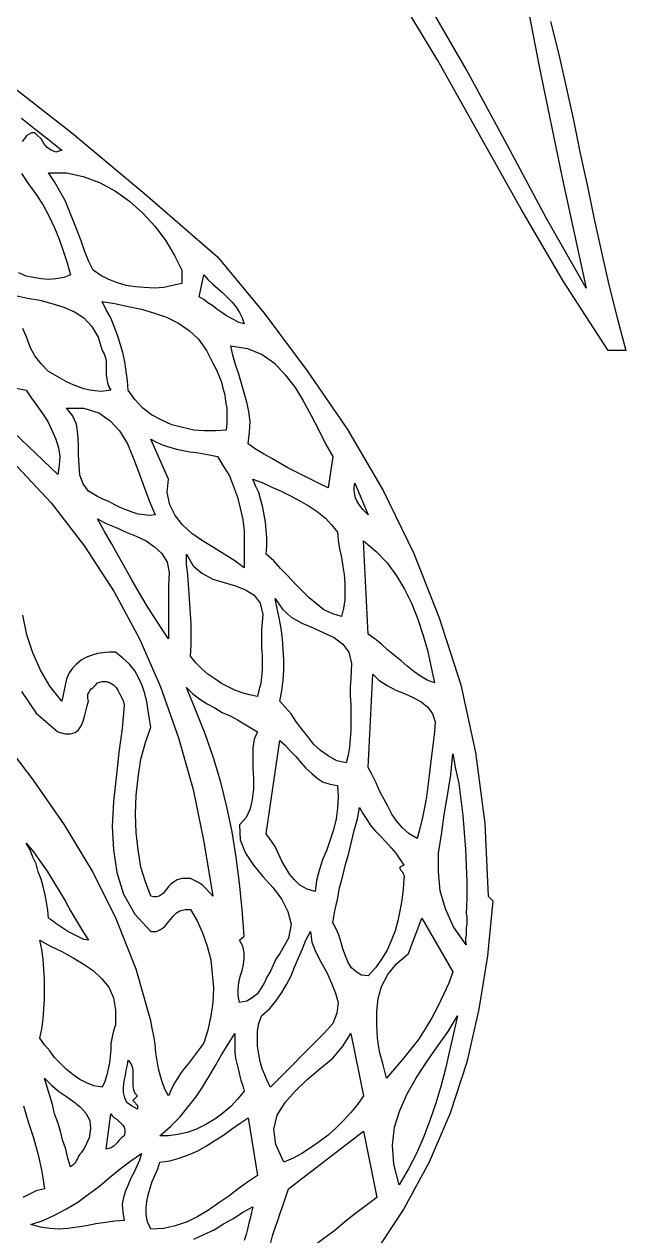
# Model space of a CAD drawing. Extents: x 0.03 to 7.3, y 0.04 to 8.79.
# Drawn here: x 4.897 to 5.794, y 1.029 to 2.837 of the extents above; entities that cross this region are included whole.
import ezdxf

# ---------------------------------------------------------------- set-up
doc = ezdxf.new("R2010")
doc.units = 0
doc.layers.add('1', color=7, linetype='Continuous')

msp = doc.modelspace()

# ---------------------------------------------------------------- linework, layer by layer
for points in [[(5.682, 2.841), (5.694, 2.792), (5.705, 2.743), (5.716, 2.694), (5.726, 2.644), (5.737, 2.595), (5.747, 2.546), (5.758, 2.497), (5.769, 2.448), (5.781, 2.399), (5.794, 2.35), (5.768, 2.35), (5.701, 2.453), (5.638, 2.561), (5.576, 2.672), (5.514, 2.783), (5.448, 2.892)], [(4.742, 2.845), (4.856, 2.762), (4.968, 2.675), (5.077, 2.584), (5.185, 2.49), (5.255, 2.406), (5.319, 2.32), (5.379, 2.232), (5.432, 2.141), (5.478, 2.047), (5.516, 1.951), (5.548, 1.851), (5.57, 1.75), (5.584, 1.644), (5.589, 1.536), (5.596, 1.529), (5.588, 1.447), (5.575, 1.367), (5.557, 1.288), (5.532, 1.212), (5.501, 1.139), (5.463, 1.069), (5.419, 1.002)]]:
    msp.add_lwpolyline(points)
at = {"layer": '1'}
for points in [[(5.633, 2.939), (5.665, 2.774), (5.699, 2.608), (5.735, 2.443), (5.676, 2.547), (5.617, 2.657), (5.556, 2.77), (5.491, 2.883)], [(4.893, 2.697), (4.913, 2.681), (4.933, 2.665), (4.953, 2.649)], [(4.953, 2.649), (4.944, 2.646), (4.937, 2.649), (4.931, 2.653), (4.926, 2.659), (4.922, 2.666), (4.917, 2.671), (4.913, 2.675), (4.908, 2.675), (4.901, 2.671), (4.894, 2.662)], [(4.893, 2.614), (4.904, 2.598), (4.915, 2.583), (4.925, 2.567), (4.934, 2.55), (4.942, 2.533), (4.949, 2.516), (4.955, 2.499), (4.961, 2.481), (4.966, 2.463), (4.956, 2.459), (4.944, 2.457), (4.933, 2.456), (4.922, 2.457), (4.911, 2.459), (4.9, 2.461), (4.889, 2.466)], [(5.132, 2.47), (5.132, 2.45), (5.118, 2.447), (5.105, 2.444), (5.091, 2.443), (5.076, 2.444), (5.063, 2.445), (5.049, 2.447), (5.036, 2.451), (5.023, 2.456), (5.011, 2.462), (5, 2.47), (4.993, 2.484), (4.987, 2.499), (4.982, 2.514), (4.976, 2.529), (4.97, 2.544), (4.964, 2.559), (4.958, 2.574), (4.95, 2.588), (4.942, 2.602), (4.933, 2.615), (4.96, 2.615), (4.985, 2.61), (5.009, 2.601), (5.033, 2.588), (5.054, 2.573), (5.074, 2.555), (5.092, 2.535), (5.108, 2.514), (5.121, 2.492), (5.132, 2.47)], [(5.225, 2.39), (5.217, 2.392), (5.21, 2.396), (5.204, 2.399), (5.197, 2.403), (5.19, 2.408), (5.184, 2.412), (5.178, 2.417), (5.171, 2.421), (5.165, 2.426), (5.158, 2.43), (5.165, 2.463), (5.171, 2.456), (5.178, 2.449), (5.186, 2.442), (5.193, 2.436), (5.2, 2.429), (5.207, 2.422), (5.213, 2.415), (5.218, 2.407), (5.222, 2.399), (5.225, 2.39)], [(4.884, 2.432), (4.902, 2.428), (4.92, 2.425), (4.938, 2.42), (4.956, 2.415), (4.972, 2.408), (4.986, 2.399), (4.998, 2.386), (5.007, 2.37), (5.013, 2.35)], [(5.178, 2.331), (5.183, 2.322), (5.187, 2.313), (5.191, 2.303), (5.193, 2.294), (5.196, 2.284), (5.197, 2.274), (5.199, 2.264), (5.199, 2.253), (5.199, 2.242), (5.198, 2.231), (5.182, 2.23), (5.166, 2.23), (5.15, 2.231), (5.133, 2.235), (5.117, 2.239), (5.102, 2.246), (5.087, 2.254), (5.074, 2.264), (5.062, 2.277), (5.052, 2.291), (5.051, 2.305), (5.049, 2.319), (5.047, 2.333), (5.044, 2.347), (5.04, 2.36), (5.036, 2.373), (5.031, 2.386), (5.026, 2.399), (5.019, 2.411), (5.013, 2.423), (5.032, 2.42), (5.052, 2.416), (5.072, 2.412), (5.091, 2.406), (5.109, 2.4), (5.127, 2.391), (5.143, 2.38), (5.157, 2.367), (5.169, 2.35), (5.178, 2.331)], [(5.013, 2.35), (5.016, 2.345), (5.018, 2.339), (5.019, 2.334), (5.019, 2.327), (5.019, 2.321), (5.019, 2.314), (5.02, 2.308), (5.021, 2.302), (5.023, 2.296), (5.026, 2.291), (5.019, 2.29), (5.011, 2.289), (5.003, 2.29), (4.995, 2.291), (4.986, 2.293), (4.978, 2.296), (4.97, 2.299), (4.961, 2.303), (4.954, 2.307), (4.947, 2.311), (4.933, 2.319), (4.922, 2.33), (4.913, 2.342), (4.906, 2.355), (4.901, 2.369), (4.895, 2.383)], [(5.357, 2.192), (5.35, 2.145), (5.338, 2.151), (5.326, 2.157), (5.314, 2.163), (5.302, 2.169), (5.29, 2.175), (5.278, 2.182), (5.266, 2.189), (5.254, 2.196), (5.242, 2.203), (5.231, 2.211), (5.233, 2.228), (5.234, 2.244), (5.232, 2.259), (5.229, 2.273), (5.225, 2.287), (5.221, 2.301), (5.217, 2.315), (5.212, 2.329), (5.208, 2.343), (5.205, 2.357), (5.23, 2.353), (5.252, 2.344), (5.27, 2.331), (5.286, 2.314), (5.301, 2.295), (5.313, 2.275), (5.325, 2.253), (5.336, 2.232), (5.346, 2.211), (5.357, 2.192)], [(4.9, 2.291), (4.908, 2.279), (4.916, 2.268), (4.924, 2.256), (4.932, 2.244), (4.938, 2.231), (4.944, 2.218), (4.948, 2.205), (4.95, 2.192), (4.949, 2.179), (4.947, 2.165), (4.794, 2.311), (4.805, 2.308), (4.815, 2.305), (4.825, 2.303), (4.836, 2.302), (4.847, 2.3), (4.858, 2.299), (4.868, 2.297), (4.879, 2.295), (4.89, 2.293), (4.9, 2.291)], [(5.092, 2.105), (5.084, 2.104), (5.076, 2.105), (5.067, 2.106), (5.058, 2.109), (5.05, 2.112), (5.04, 2.116), (5.032, 2.12), (5.023, 2.125), (5.014, 2.128), (5.006, 2.132), (4.993, 2.14), (4.985, 2.151), (4.98, 2.164), (4.979, 2.179), (4.978, 2.194), (4.978, 2.21), (4.977, 2.225), (4.975, 2.24), (4.969, 2.253), (4.96, 2.264), (4.986, 2.264), (5.008, 2.257), (5.025, 2.245), (5.039, 2.23), (5.051, 2.211), (5.06, 2.189), (5.068, 2.168), (5.076, 2.146), (5.084, 2.125), (5.092, 2.105)], [(5.185, 2.192), (5.194, 2.177), (5.203, 2.163), (5.209, 2.147), (5.215, 2.131), (5.219, 2.115), (5.223, 2.098), (5.225, 2.081), (5.225, 2.063), (5.225, 2.045), (5.225, 2.026), (5.211, 2.036), (5.195, 2.046), (5.179, 2.056), (5.163, 2.066), (5.147, 2.077), (5.133, 2.09), (5.122, 2.104), (5.114, 2.12), (5.11, 2.138), (5.112, 2.158), (5.086, 2.218), (5.095, 2.213), (5.104, 2.209), (5.114, 2.206), (5.124, 2.203), (5.134, 2.201), (5.144, 2.199), (5.154, 2.198), (5.165, 2.196), (5.175, 2.194), (5.185, 2.192)], [(4.879, 2.185), (4.937, 2.123), (4.987, 2.058), (5.031, 1.99), (5.069, 1.92), (5.1, 1.848), (5.127, 1.772), (5.149, 1.695), (5.165, 1.617), (5.178, 1.536), (5.174, 1.541), (5.168, 1.547), (5.163, 1.552), (5.157, 1.556), (5.151, 1.559), (5.145, 1.562), (5.138, 1.562), (5.132, 1.562), (5.125, 1.56), (5.119, 1.556), (5.115, 1.553), (5.112, 1.55), (5.11, 1.547), (5.107, 1.544), (5.104, 1.54), (5.101, 1.538), (5.098, 1.536), (5.094, 1.535), (5.09, 1.535), (5.086, 1.536), (5.078, 1.557), (5.071, 1.579), (5.067, 1.605), (5.064, 1.631), (5.063, 1.658), (5.064, 1.686), (5.067, 1.713), (5.071, 1.74), (5.078, 1.765), (5.086, 1.788), (5.084, 1.8), (5.082, 1.813), (5.08, 1.826), (5.077, 1.838), (5.073, 1.85), (5.068, 1.861), (5.062, 1.872), (5.054, 1.882), (5.044, 1.891), (5.033, 1.9), (5.024, 1.9), (5.014, 1.899), (5.006, 1.898), (4.997, 1.895), (4.989, 1.892), (4.982, 1.888), (4.975, 1.882), (4.969, 1.876), (4.964, 1.869), (4.96, 1.86), (4.953, 1.827), (4.935, 1.849), (4.921, 1.873), (4.91, 1.899), (4.901, 1.926), (4.895, 1.955)], [(5.364, 2.079), (5.365, 2.067), (5.367, 2.054), (5.37, 2.041), (5.372, 2.028), (5.374, 2.016), (5.375, 2.003), (5.375, 1.99), (5.375, 1.978), (5.373, 1.965), (5.37, 1.953), (5.357, 1.957), (5.344, 1.963), (5.333, 1.972), (5.322, 1.981), (5.311, 1.992), (5.3, 2.003), (5.29, 2.014), (5.279, 2.025), (5.269, 2.036), (5.258, 2.046), (5.259, 2.058), (5.259, 2.07), (5.258, 2.082), (5.257, 2.094), (5.255, 2.105), (5.253, 2.116), (5.25, 2.127), (5.247, 2.138), (5.242, 2.148), (5.238, 2.158), (5.252, 2.153), (5.266, 2.146), (5.28, 2.14), (5.294, 2.133), (5.308, 2.126), (5.322, 2.118), (5.334, 2.11), (5.346, 2.1), (5.355, 2.09), (5.364, 2.079)], [(5.41, 2.105), (5.406, 2.109), (5.402, 2.113), (5.399, 2.117), (5.396, 2.121), (5.393, 2.126), (5.391, 2.13), (5.39, 2.135), (5.389, 2.141), (5.389, 2.146), (5.39, 2.152), (5.41, 2.105)], [(5.112, 2), (5.112, 1.92), (5.101, 1.936), (5.09, 1.953), (5.079, 1.971), (5.069, 1.988), (5.058, 2.007), (5.048, 2.025), (5.037, 2.044), (5.027, 2.062), (5.016, 2.081), (5.006, 2.099), (5.019, 2.092), (5.034, 2.086), (5.049, 2.079), (5.064, 2.073), (5.079, 2.066), (5.091, 2.057), (5.102, 2.047), (5.11, 2.034), (5.113, 2.019), (5.112, 2)], [(5.509, 1.854), (5.498, 1.858), (5.488, 1.864), (5.478, 1.871), (5.468, 1.879), (5.459, 1.887), (5.449, 1.895), (5.439, 1.903), (5.43, 1.912), (5.42, 1.92), (5.41, 1.927), (5.403, 2.066), (5.422, 2.05), (5.438, 2.033), (5.452, 2.014), (5.464, 1.994), (5.475, 1.972), (5.484, 1.949), (5.492, 1.925), (5.499, 1.901), (5.504, 1.877), (5.509, 1.854)], [(5.251, 1.933), (5.251, 1.925), (5.251, 1.916), (5.251, 1.906), (5.252, 1.896), (5.252, 1.885), (5.252, 1.874), (5.251, 1.863), (5.25, 1.853), (5.247, 1.843), (5.245, 1.834), (5.233, 1.836), (5.222, 1.839), (5.211, 1.843), (5.201, 1.848), (5.191, 1.853), (5.181, 1.86), (5.171, 1.867), (5.162, 1.875), (5.153, 1.884), (5.145, 1.894), (5.146, 1.911), (5.146, 1.926), (5.146, 1.942), (5.145, 1.957), (5.144, 1.972), (5.143, 1.987), (5.142, 2.001), (5.141, 2.016), (5.139, 2.031), (5.139, 2.046), (5.149, 2.029), (5.162, 2.018), (5.178, 2.009), (5.195, 2.004), (5.212, 1.999), (5.227, 1.993), (5.24, 1.985), (5.249, 1.973), (5.253, 1.956), (5.251, 1.933)], [(5.384, 1.86), (5.383, 1.848), (5.383, 1.835), (5.384, 1.822), (5.384, 1.809), (5.384, 1.796), (5.384, 1.783), (5.383, 1.771), (5.382, 1.758), (5.38, 1.746), (5.377, 1.735), (5.363, 1.738), (5.35, 1.745), (5.339, 1.753), (5.329, 1.762), (5.32, 1.774), (5.311, 1.785), (5.302, 1.797), (5.295, 1.808), (5.286, 1.818), (5.278, 1.827), (5.281, 1.842), (5.283, 1.858), (5.284, 1.873), (5.284, 1.889), (5.283, 1.904), (5.282, 1.92), (5.28, 1.935), (5.277, 1.951), (5.274, 1.965), (5.271, 1.98), (5.282, 1.964), (5.295, 1.952), (5.311, 1.943), (5.328, 1.936), (5.344, 1.929), (5.359, 1.922), (5.372, 1.912), (5.381, 1.9), (5.385, 1.883), (5.384, 1.86)], [(5.509, 1.781), (5.507, 1.765), (5.505, 1.749), (5.503, 1.733), (5.501, 1.716), (5.499, 1.7), (5.497, 1.684), (5.494, 1.668), (5.491, 1.653), (5.487, 1.637), (5.483, 1.622), (5.471, 1.629), (5.461, 1.638), (5.452, 1.648), (5.445, 1.658), (5.439, 1.67), (5.433, 1.681), (5.427, 1.693), (5.422, 1.705), (5.416, 1.717), (5.41, 1.728), (5.417, 1.867), (5.426, 1.858), (5.438, 1.85), (5.451, 1.843), (5.464, 1.838), (5.478, 1.832), (5.489, 1.826), (5.499, 1.818), (5.506, 1.808), (5.51, 1.796), (5.509, 1.781)], [(4.893, 1.841), (4.915, 1.809), (4.947, 1.781), (4.958, 1.778), (4.966, 1.778), (4.973, 1.78), (4.978, 1.784), (4.982, 1.79), (4.985, 1.797), (4.987, 1.804), (4.989, 1.812), (4.991, 1.82), (4.993, 1.827), (4.992, 1.831), (4.992, 1.834), (4.992, 1.837), (4.994, 1.84), (4.995, 1.842), (4.997, 1.845), (5, 1.847), (5.002, 1.849), (5.004, 1.851), (5.006, 1.854), (5.013, 1.856), (5.019, 1.856), (5.025, 1.854), (5.03, 1.851), (5.034, 1.847), (5.037, 1.842), (5.04, 1.836), (5.043, 1.831), (5.045, 1.826), (5.046, 1.821), (5.043, 1.786), (5.038, 1.75), (5.034, 1.713), (5.03, 1.677), (5.028, 1.64), (5.03, 1.605), (5.035, 1.571), (5.045, 1.539), (5.062, 1.509), (5.086, 1.483), (5.094, 1.483), (5.1, 1.486), (5.106, 1.49), (5.11, 1.495), (5.115, 1.501), (5.119, 1.506), (5.124, 1.511), (5.129, 1.514), (5.137, 1.516), (5.145, 1.516), (5.155, 1.499), (5.163, 1.481), (5.17, 1.461), (5.175, 1.441), (5.177, 1.42), (5.179, 1.399), (5.178, 1.377), (5.175, 1.357), (5.171, 1.336), (5.165, 1.317), (5.16, 1.31), (5.154, 1.302), (5.148, 1.294), (5.142, 1.286), (5.136, 1.279), (5.13, 1.271), (5.125, 1.263), (5.12, 1.255), (5.116, 1.247), (5.112, 1.238), (5.107, 1.247), (5.103, 1.257), (5.1, 1.267), (5.097, 1.278), (5.095, 1.29), (5.093, 1.302), (5.092, 1.315), (5.09, 1.327), (5.088, 1.339), (5.086, 1.35), (5.064, 1.427), (5.034, 1.502), (4.999, 1.573), (4.957, 1.642), (4.911, 1.709), (4.86, 1.775)], [(5.245, 1.781), (5.24, 1.77), (5.238, 1.757), (5.238, 1.742), (5.238, 1.727), (5.239, 1.711), (5.239, 1.696), (5.237, 1.68), (5.234, 1.666), (5.228, 1.653), (5.218, 1.642), (5.219, 1.62), (5.227, 1.6), (5.239, 1.582), (5.253, 1.565), (5.268, 1.548), (5.281, 1.531), (5.29, 1.513), (5.295, 1.494), (5.291, 1.473), (5.278, 1.45), (5.272, 1.442), (5.268, 1.433), (5.264, 1.424), (5.259, 1.415), (5.255, 1.406), (5.25, 1.398), (5.245, 1.39), (5.237, 1.384), (5.229, 1.379), (5.218, 1.377), (5.216, 1.387), (5.216, 1.397), (5.217, 1.407), (5.219, 1.416), (5.222, 1.425), (5.224, 1.434), (5.225, 1.443), (5.225, 1.451), (5.223, 1.461), (5.218, 1.47), (5.225, 1.476), (5.222, 1.516), (5.218, 1.555), (5.213, 1.594), (5.207, 1.632), (5.199, 1.669), (5.19, 1.706), (5.179, 1.742), (5.167, 1.778), (5.153, 1.813), (5.139, 1.847), (5.148, 1.838), (5.159, 1.83), (5.17, 1.823), (5.181, 1.817), (5.192, 1.81), (5.204, 1.805), (5.215, 1.799), (5.225, 1.793), (5.235, 1.787), (5.245, 1.781)], [(5.364, 1.701), (5.365, 1.684), (5.364, 1.667), (5.362, 1.651), (5.358, 1.635), (5.353, 1.62), (5.348, 1.605), (5.342, 1.59), (5.337, 1.574), (5.333, 1.559), (5.331, 1.543), (5.319, 1.546), (5.308, 1.552), (5.3, 1.56), (5.293, 1.568), (5.287, 1.578), (5.281, 1.588), (5.276, 1.599), (5.271, 1.61), (5.264, 1.62), (5.258, 1.629), (5.278, 1.768), (5.286, 1.761), (5.294, 1.752), (5.302, 1.744), (5.31, 1.735), (5.317, 1.727), (5.326, 1.719), (5.334, 1.712), (5.343, 1.706), (5.353, 1.703), (5.364, 1.701)], [(5.556, 1.509), (5.557, 1.507), (5.557, 1.503), (5.557, 1.499), (5.557, 1.494), (5.556, 1.489), (5.556, 1.484), (5.556, 1.478), (5.555, 1.473), (5.555, 1.468), (5.556, 1.463), (5.537, 1.49), (5.525, 1.517), (5.517, 1.544), (5.515, 1.572), (5.515, 1.6), (5.519, 1.628), (5.523, 1.657), (5.528, 1.686), (5.533, 1.717), (5.536, 1.748), (5.54, 1.726), (5.545, 1.704), (5.548, 1.68), (5.551, 1.656), (5.553, 1.631), (5.555, 1.606), (5.556, 1.581), (5.557, 1.557), (5.557, 1.533), (5.556, 1.509)], [(5.463, 1.582), (5.459, 1.58), (5.457, 1.579), (5.457, 1.577), (5.458, 1.575), (5.459, 1.574), (5.461, 1.572), (5.462, 1.569), (5.463, 1.567), (5.464, 1.565), (5.463, 1.562), (5.462, 1.546), (5.46, 1.53), (5.457, 1.514), (5.454, 1.499), (5.45, 1.484), (5.444, 1.469), (5.438, 1.455), (5.43, 1.442), (5.421, 1.429), (5.41, 1.417), (5.4, 1.418), (5.392, 1.423), (5.385, 1.429), (5.38, 1.437), (5.376, 1.447), (5.372, 1.457), (5.369, 1.468), (5.366, 1.478), (5.362, 1.487), (5.357, 1.496), (5.36, 1.514), (5.364, 1.531), (5.367, 1.548), (5.372, 1.566), (5.376, 1.583), (5.381, 1.6), (5.385, 1.617), (5.389, 1.634), (5.394, 1.651), (5.397, 1.668), (5.402, 1.659), (5.408, 1.65), (5.414, 1.641), (5.421, 1.633), (5.429, 1.625), (5.436, 1.617), (5.444, 1.608), (5.451, 1.6), (5.457, 1.591), (5.463, 1.582)], [(4.993, 1.47), (4.986, 1.471), (4.98, 1.474), (4.974, 1.477), (4.968, 1.48), (4.962, 1.483), (4.956, 1.487), (4.95, 1.491), (4.944, 1.495), (4.939, 1.499), (4.933, 1.503), (4.932, 1.515), (4.93, 1.527), (4.928, 1.538), (4.925, 1.55), (4.922, 1.561), (4.918, 1.572), (4.915, 1.584), (4.91, 1.594), (4.906, 1.605), (4.9, 1.615), (4.911, 1.602), (4.921, 1.587), (4.931, 1.573), (4.94, 1.558), (4.949, 1.544), (4.958, 1.529), (4.966, 1.514), (4.975, 1.499), (4.984, 1.484), (4.993, 1.47)], [(5.536, 1.423), (5.53, 1.406), (5.522, 1.389), (5.514, 1.371), (5.505, 1.354), (5.495, 1.338), (5.485, 1.322), (5.473, 1.307), (5.461, 1.292), (5.449, 1.278), (5.437, 1.264), (5.432, 1.284), (5.427, 1.304), (5.424, 1.324), (5.423, 1.344), (5.423, 1.364), (5.425, 1.383), (5.43, 1.401), (5.439, 1.419), (5.452, 1.435), (5.47, 1.45), (5.49, 1.503), (5.536, 1.423)], [(5.344, 1.331), (5.264, 1.251), (5.26, 1.259), (5.256, 1.269), (5.252, 1.278), (5.249, 1.289), (5.247, 1.3), (5.245, 1.312), (5.245, 1.324), (5.245, 1.335), (5.247, 1.346), (5.251, 1.357), (5.263, 1.368), (5.272, 1.379), (5.281, 1.392), (5.288, 1.404), (5.295, 1.417), (5.3, 1.43), (5.306, 1.444), (5.312, 1.457), (5.317, 1.47), (5.324, 1.483), (5.326, 1.467), (5.332, 1.452), (5.34, 1.437), (5.348, 1.422), (5.355, 1.406), (5.361, 1.391), (5.365, 1.377), (5.363, 1.361), (5.357, 1.346), (5.344, 1.331)], [(5.033, 1.344), (5.03, 1.335), (5.028, 1.326), (5.026, 1.316), (5.026, 1.307), (5.025, 1.297), (5.024, 1.287), (5.022, 1.278), (5.02, 1.269), (5.017, 1.259), (5.013, 1.251), (5.001, 1.253), (4.99, 1.257), (4.98, 1.262), (4.97, 1.269), (4.96, 1.277), (4.951, 1.286), (4.942, 1.295), (4.935, 1.305), (4.927, 1.314), (4.92, 1.324), (4.923, 1.338), (4.925, 1.352), (4.926, 1.367), (4.927, 1.382), (4.927, 1.397), (4.927, 1.412), (4.926, 1.427), (4.925, 1.442), (4.923, 1.456), (4.92, 1.47), (4.936, 1.461), (4.953, 1.453), (4.97, 1.444), (4.985, 1.435), (5, 1.425), (5.012, 1.413), (5.023, 1.4), (5.03, 1.384), (5.033, 1.366), (5.033, 1.344)], [(5.456, 1.105), (5.448, 1.136), (5.446, 1.164), (5.449, 1.191), (5.457, 1.216), (5.468, 1.241), (5.482, 1.265), (5.497, 1.288), (5.513, 1.311), (5.529, 1.334), (5.543, 1.357), (5.537, 1.331), (5.531, 1.305), (5.525, 1.278), (5.518, 1.252), (5.511, 1.227), (5.502, 1.201), (5.493, 1.177), (5.482, 1.152), (5.47, 1.129), (5.456, 1.105)], [(5.225, 1.245), (5.215, 1.233), (5.205, 1.222), (5.193, 1.212), (5.181, 1.203), (5.168, 1.195), (5.154, 1.188), (5.14, 1.183), (5.126, 1.18), (5.112, 1.178), (5.099, 1.178), (5.115, 1.192), (5.129, 1.206), (5.141, 1.221), (5.153, 1.236), (5.163, 1.251), (5.173, 1.267), (5.182, 1.283), (5.191, 1.299), (5.201, 1.315), (5.211, 1.331), (5.211, 1.321), (5.211, 1.312), (5.211, 1.303), (5.212, 1.294), (5.214, 1.286), (5.216, 1.278), (5.218, 1.269), (5.22, 1.261), (5.223, 1.253), (5.225, 1.245)], [(5.403, 1.238), (5.394, 1.225), (5.384, 1.213), (5.373, 1.201), (5.362, 1.19), (5.35, 1.179), (5.337, 1.169), (5.324, 1.16), (5.311, 1.152), (5.298, 1.145), (5.284, 1.139), (5.272, 1.165), (5.269, 1.188), (5.274, 1.209), (5.286, 1.228), (5.301, 1.245), (5.319, 1.262), (5.338, 1.278), (5.357, 1.294), (5.372, 1.312), (5.384, 1.331), (5.403, 1.238)], [(5.066, 1.238), (5.059, 1.231), (5.06, 1.23), (5.062, 1.228), (5.063, 1.227), (5.064, 1.225), (5.066, 1.224), (5.066, 1.222), (5.066, 1.22), (5.066, 1.218), (5.057, 1.223), (5.05, 1.228), (5.047, 1.235), (5.045, 1.243), (5.045, 1.251), (5.046, 1.26), (5.048, 1.268), (5.049, 1.276), (5.051, 1.284), (5.052, 1.291), (5.056, 1.286), (5.058, 1.281), (5.059, 1.276), (5.059, 1.27), (5.059, 1.264), (5.059, 1.259), (5.059, 1.253), (5.06, 1.247), (5.062, 1.242), (5.066, 1.238)], [(4.986, 1.158), (4.984, 1.156), (4.982, 1.153), (4.98, 1.151), (4.978, 1.148), (4.977, 1.145), (4.975, 1.142), (4.974, 1.139), (4.972, 1.137), (4.969, 1.134), (4.966, 1.132), (4.962, 1.145), (4.959, 1.158), (4.954, 1.172), (4.951, 1.185), (4.947, 1.198), (4.942, 1.211), (4.939, 1.225), (4.935, 1.238), (4.931, 1.251), (4.927, 1.264), (4.937, 1.254), (4.948, 1.245), (4.96, 1.237), (4.971, 1.229), (4.981, 1.221), (4.989, 1.212), (4.995, 1.201), (4.996, 1.189), (4.994, 1.175), (4.986, 1.158)], [(4.896, 1.223), (4.903, 1.199), (4.911, 1.175), (4.918, 1.15), (4.923, 1.125), (4.927, 1.099), (4.915, 1.096), (4.905, 1.091), (4.895, 1.086)], [(5.046, 1.178), (5.043, 1.176), (5.041, 1.174), (5.038, 1.171), (5.036, 1.168), (5.034, 1.166), (5.031, 1.163), (5.028, 1.161), (5.026, 1.16), (5.023, 1.159), (5.019, 1.158), (5.026, 1.211), (5.028, 1.208), (5.031, 1.205), (5.035, 1.203), (5.038, 1.2), (5.041, 1.197), (5.044, 1.194), (5.046, 1.191), (5.047, 1.187), (5.047, 1.183), (5.046, 1.178)], [(5.245, 1.119), (5.23, 1.109), (5.216, 1.099), (5.202, 1.088), (5.187, 1.078), (5.172, 1.067), (5.156, 1.058), (5.14, 1.05), (5.122, 1.044), (5.105, 1.04), (5.086, 1.039), (5.081, 1.05), (5.079, 1.06), (5.079, 1.07), (5.08, 1.08), (5.082, 1.09), (5.085, 1.1), (5.088, 1.11), (5.092, 1.12), (5.096, 1.129), (5.099, 1.139), (5.114, 1.141), (5.128, 1.145), (5.142, 1.15), (5.156, 1.156), (5.169, 1.163), (5.181, 1.171), (5.194, 1.179), (5.206, 1.188), (5.219, 1.197), (5.231, 1.205), (5.245, 1.119)], [(5.423, 1.086), (5.407, 1.074), (5.391, 1.062), (5.375, 1.05), (5.36, 1.037), (5.344, 1.025), (5.328, 1.013), (5.311, 1.003), (5.294, 0.993), (5.276, 0.985), (5.258, 0.98), (5.259, 0.992), (5.261, 1.005), (5.264, 1.017), (5.267, 1.029), (5.271, 1.041), (5.275, 1.052), (5.279, 1.064), (5.283, 1.075), (5.287, 1.087), (5.291, 1.099), (5.403, 1.185), (5.423, 1.086)], [(5.046, 1.052), (5.032, 1.051), (5.018, 1.049), (5.004, 1.047), (4.99, 1.044), (4.976, 1.042), (4.962, 1.04), (4.949, 1.039), (4.935, 1.04), (4.921, 1.042), (4.907, 1.046), (4.925, 1.052), (4.943, 1.06), (4.96, 1.069), (4.977, 1.079), (4.993, 1.091), (5.009, 1.103), (5.024, 1.116), (5.04, 1.129), (5.056, 1.141), (5.072, 1.152), (5.069, 1.142), (5.065, 1.133), (5.061, 1.124), (5.056, 1.115), (5.052, 1.105), (5.048, 1.096), (5.045, 1.086), (5.043, 1.076), (5.044, 1.064), (5.046, 1.052)], [(5.15, 1.024), (5.165, 1.031), (5.18, 1.038), (5.194, 1.047), (5.209, 1.055), (5.223, 1.064), (5.238, 1.072), (5.236, 1.064), (5.234, 1.055), (5.232, 1.048), (5.23, 1.039), (5.228, 1.031), (5.225, 1.022)]]:
    msp.add_lwpolyline(points, dxfattribs=at)

doc.saveas('drawing.dxf')
